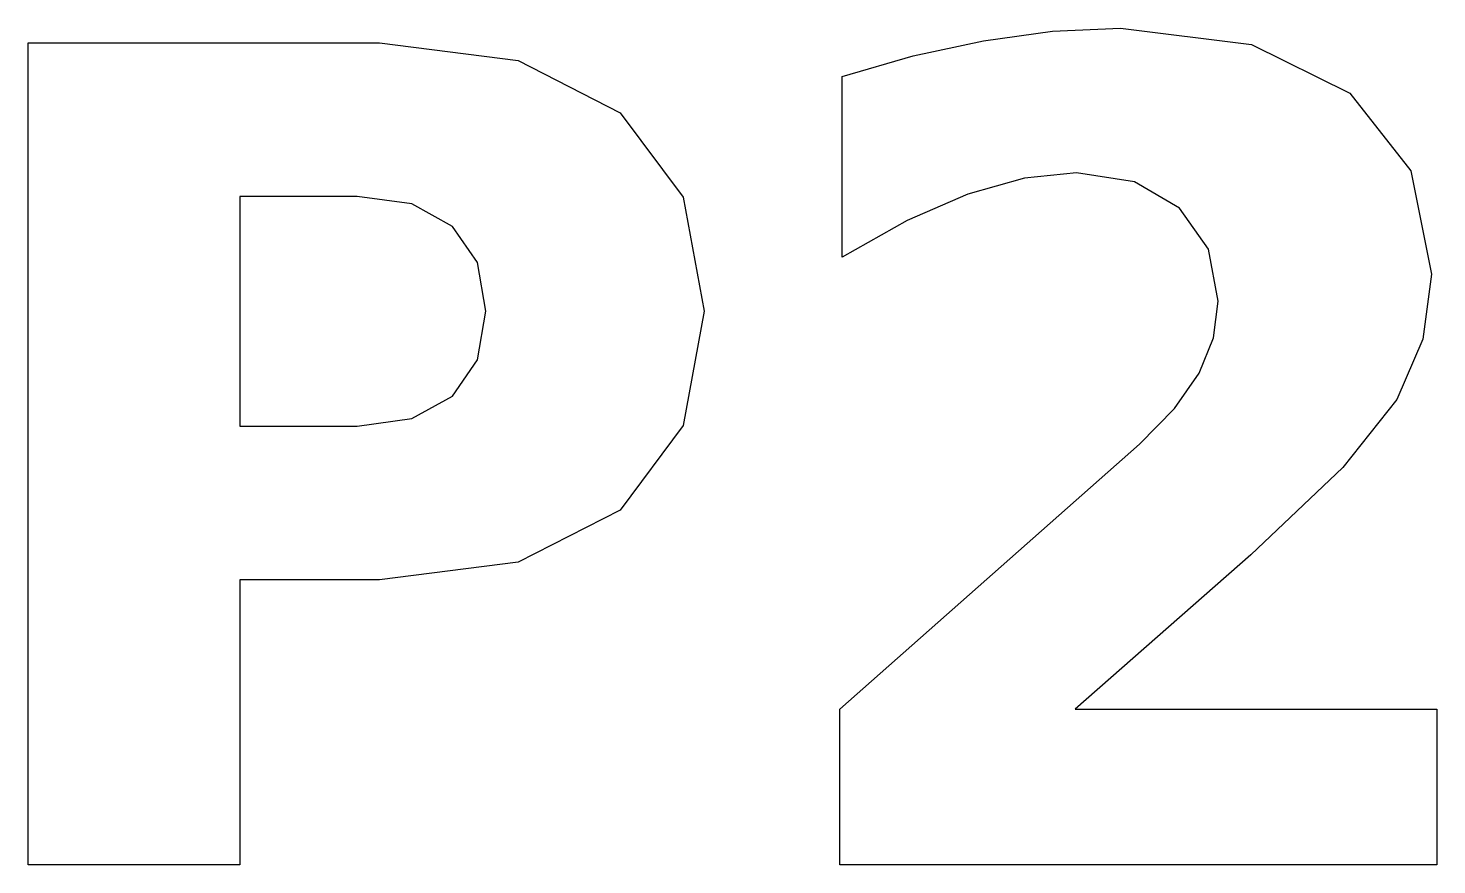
# Model space of a CAD drawing. Header units: millimetres. Extents: x 19.86 to 24.14, y 5.6 to 8.14.
import ezdxf

# ---------------------------------------------------------------- set-up
doc = ezdxf.new("R2010")
doc.units = ezdxf.units.MM

msp = doc.modelspace()

# ---------------------------------------------------------------- linework, layer by layer
for points in [[(23.0418, 6.0736), (24.1418, 6.0736), (24.1418, 5.6), (22.3249, 5.6), (22.3249, 6.0736), (23.2374, 6.8795), (23.344, 6.9886), (23.4185, 7.0954), (23.4623, 7.203), (23.4769, 7.3145), (23.4474, 7.4731), (23.359, 7.5974), (23.2216, 7.6778), (23.045, 7.7046), (22.8872, 7.6885), (22.715, 7.6403), (22.5297, 7.5602), (22.3319, 7.4485), (22.3319, 7.9977), (22.5482, 8.0609), (22.7621, 8.107), (22.9727, 8.1355), (23.179, 8.145), (23.5779, 8.0956), (23.8766, 7.9473), (24.063, 7.711), (24.1252, 7.3965), (24.0988, 7.1992), (24.0196, 7.0156), (23.8559, 6.8091), (23.576, 6.5425)], [(20.9249, 8.1), (21.3467, 8.047), (21.6573, 7.8878), (21.849, 7.6312), (21.9129, 7.2845), (21.849, 6.9363), (21.6573, 6.6791), (21.3467, 6.5204), (20.9249, 6.4674), (20.5, 6.4674), (20.5, 5.6), (19.8555, 5.6), (19.8555, 8.1)], [(20.5, 6.9347), (20.8563, 6.9347), (21.0226, 6.9574), (21.1462, 7.0257), (21.2229, 7.136), (21.2485, 7.2845), (21.2229, 7.4325), (21.1462, 7.5422), (21.0226, 7.6102), (20.8563, 7.6328), (20.5, 7.6328)]]:
    msp.add_lwpolyline(points, close=True)

doc.saveas('drawing.dxf')
